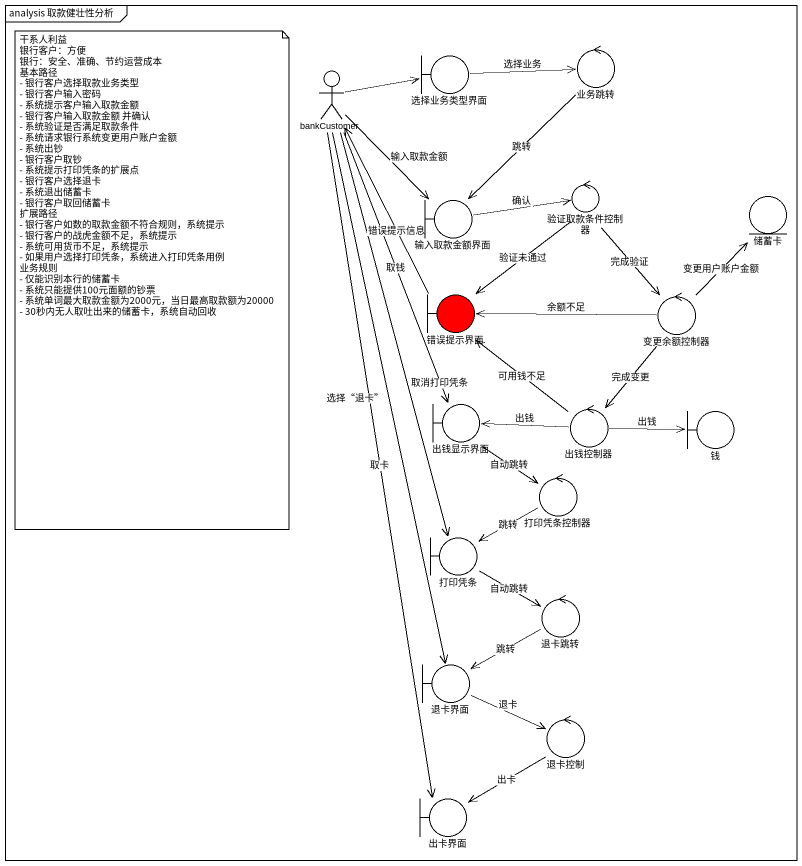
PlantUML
@startuml
mainframe analysis 取款健壮性分析
boundary 选择业务类型界面
control 业务跳转
actor bankCustomer
boundary 输入取款金额界面
control 验证取款条件控制器
entity 储蓄卡
boundary 错误提示界面 #FF0000
control 变更余额控制器
boundary 出钱显示界面
control 出钱控制器
boundary 钱
control 打印凭条控制器
boundary 打印凭条
control 退卡跳转
boundary 退卡界面
control 退卡控制
boundary 出卡界面
选择业务类型界面 -right-> 业务跳转 : 选择业务
业务跳转 --> 输入取款金额界面 : 跳转
bankCustomer -right-> 选择业务类型界面
bankCustomer --> 输入取款金额界面 : 输入取款金额
bankCustomer --> 出钱显示界面 : 取钱
bankCustomer --> 打印凭条 : 取消打印凭条
bankCustomer --> 退卡界面 : 选择“退卡”
bankCustomer --> 出卡界面 : 取卡
输入取款金额界面 -right-> 验证取款条件控制器 : 确认
验证取款条件控制器 --> 错误提示界面 : 验证未通过
验证取款条件控制器 --> 变更余额控制器 : 完成验证
错误提示界面 -up-> bankCustomer : 错误提示信息
变更余额控制器 -up-> 储蓄卡 : 变更用户账户金额
变更余额控制器 -left-> 错误提示界面 : 余额不足
变更余额控制器 --> 出钱控制器 : 完成变更
出钱显示界面 --> 打印凭条控制器 : 自动跳转
出钱控制器 -up-> 错误提示界面 : 可用钱不足
出钱控制器 -left-> 出钱显示界面 : 出钱
出钱控制器 -right-> 钱 : 出钱
打印凭条控制器 -left-> 打印凭条 : 跳转
打印凭条 --> 退卡跳转 : 自动跳转
退卡跳转 -left-> 退卡界面 : 跳转
退卡界面 -right-> 退卡控制 : 退卡
退卡控制 --> 出卡界面 : 出卡
note as N1
  干系人利益
  银行客户：方便
  银行：安全、准确、节约运营成本
  基本路径
  - 银行客户选择取款业务类型
  - 银行客户输入密码
  - 系统提示客户输入取款金额
  - 银行客户输入取款金额 并确认
  - 系统验证是否满足取款条件
  - 系统请求银行系统变更用户账户金额
  - 系统出钞
  - 银行客户取钞
  - 系统提示打印凭条的扩展点
  - 银行客户选择退卡
  - 系统退出储蓄卡
  - 银行客户取回储蓄卡
  扩展路径
  - 银行客户如数的取款金额不符合规则，系统提示
  - 银行客户的战虎金额不足，系统提示
  - 系统可用货币不足，系统提示
  - 如果用户选择打印凭条，系统进入打印凭条用例
  业务规则
  - 仅能识别本行的储蓄卡
  - 系统只能提供100元面额的钞票
  - 系统单词最大取款金额为2000元，当日最高取款额为20000
  - 30秒内无人取吐出来的储蓄卡，系统自动回收
end note
@enduml
